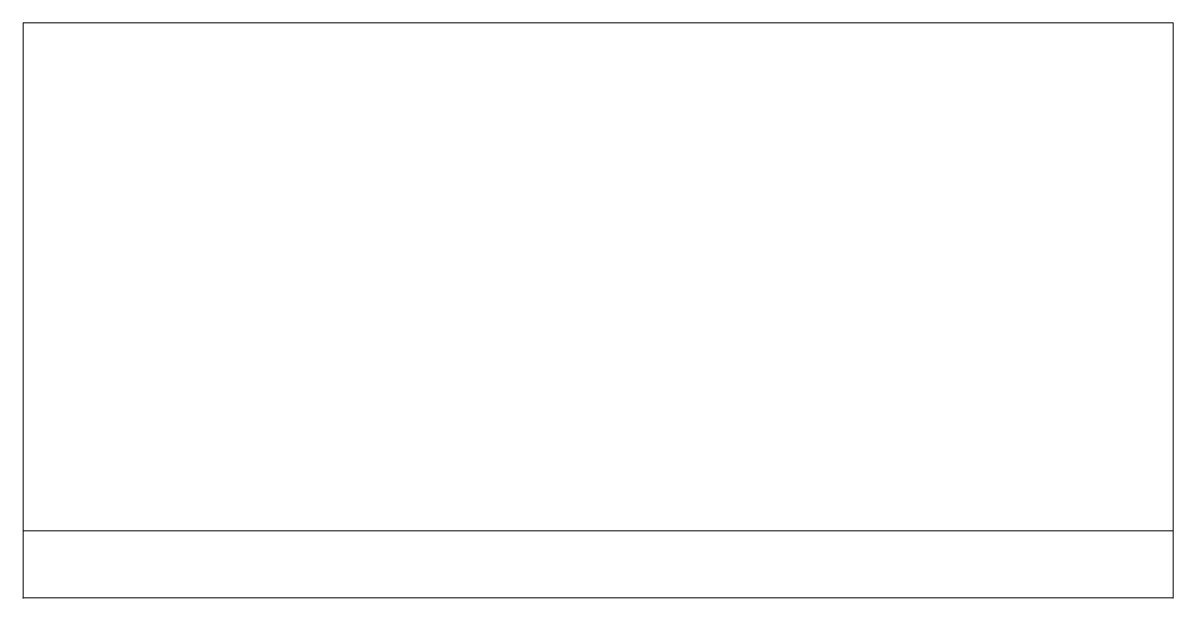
# Model space of a CAD drawing. Header units: millimetres. Extents: x 0 to 1200, y -600 to 0.
import ezdxf

# ---------------------------------------------------------------- set-up
doc = ezdxf.new("R2010")
doc.units = ezdxf.units.MM
doc.header["$MEASUREMENT"] = 0

# ---------------------------------------------------------------- blocks, each defined once
blk = doc.blocks.new('BÄNKSKÅP_PARLUCKA_1200x600_M_G')
at = {"color": 8, "lineweight": 13}
for p, q in [((1200, 0), (0, 0)), ((570, -600, 850), (570, -600, 740)), ((630, -600, 850), (630, -600, 740))]:
    blk.add_line(p, q, dxfattribs=at)
for p in [(1200, 0), (0, -600), (1200, -600)]:
    blk.add_point(p, dxfattribs=at)
for points in [[(0, 0, 900), (0, 0, 150), (0, -600, 150), (0, -600, 900)], [(1200, 0, 150), (0, 0, 150), (0, 0, 900), (1200, 0, 900)], [(0, -600, 150), (0, 0, 150), (1200, 0, 150), (1200, -600, 150)], [(0, 0, 150), (0, 0), (0, -530), (0, -530, 150)], [(1200, 0), (0, 0), (0, 0, 150), (1200, 0, 150)], [(0, -530), (0, 0), (1200, 0), (1200, -530)], [(0, -600, 900), (1200, -600, 900), (1200, 0, 900), (0, 0, 900)], [(1200, -600, 150), (1200, 0, 150), (1200, 0, 900), (1200, -600, 900)], [(1200, -530), (1200, 0), (1200, 0, 150), (1200, -530, 150)], [(0, -530), (1200, -530), (1200, -530, 150), (0, -530, 150)], [(0, -600, 900), (0, -600, 150), (600, -600, 150), (600, -600, 900)], [(600, -600, 900), (600, -600, 150), (1200, -600, 150), (1200, -600, 900)]]:
    blk.add_3dface(points, dxfattribs=at)

msp = doc.modelspace()

# ---------------------------------------------------------------- block references
msp.add_blockref('BÄNKSKÅP_PARLUCKA_1200x600_M_G', (0, 0))

doc.saveas('drawing.dxf')
